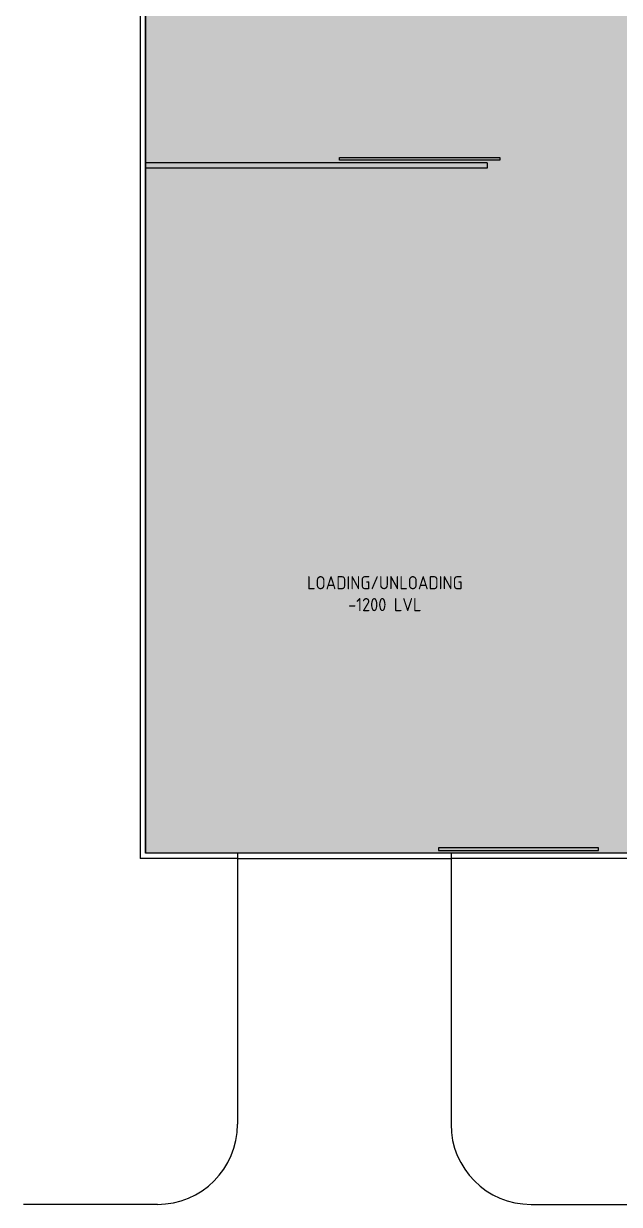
# Model space of a CAD drawing. Header units: inches. Extents: x 527079 to 698187, y -115864 to 63842.
# Drawn here: x 528623 to 550946, y -23897 to 20312 of the extents above; entities that cross this region are included whole.
import ezdxf

# ---------------------------------------------------------------- set-up
doc = ezdxf.new("R2010")
doc.units = ezdxf.units.IN
doc.header["$LTSCALE"] = 8
doc.header["$MEASUREMENT"] = 0
for name, color, linetype in [('doors_windows', 250, 'Continuous'), ('floor', 177, 'Continuous'), ('hatch', 8, 'Continuous'), ('txt', 7, 'Continuous'), ('walls', 5, 'Continuous')]:
    doc.layers.add(name, color=color, linetype=linetype)
doc.styles.get("Standard").update_dxf_attribs({"font": 'isocp.shx'})

msp = doc.modelspace()

# ---------------------------------------------------------------- hatches: boundary and pattern name
at = {"layer": 'hatch'}
h = msp.add_hatch(color=254, dxfattribs=at)
h.dxf.hatch_style = 1
h.paths.add_polyline_path([(533187, 49003), (697987, 49003), (697987, -21797), (623187, -21797), (623187, -15897), (553187, -15897), (553187, -10747), (533187, -10747)])

# ---------------------------------------------------------------- linework, layer by layer
at = {"color": 0}
for p, q in [((536637, -10947), (536637, -20897)), ((536637, -10947), (544637, -10947)), ((544637, -10947), (544637, -20897)), ((533637, -23897), (528623, -23897)), ((547637, -23897), (558087, -23897))]:
    msp.add_line(p, q, dxfattribs=at)
for centre, start, end in [((533637, -20897), 270, 0), ((547637, -20897), 180, 270)]:
    msp.add_arc(centre, 3000, start, end, dxfattribs=at)
at = {"layer": 'doors_windows', "color": 4, "ltscale": 10}
for points in [[(540461, 15303), (546461, 15303), (546461, 15203), (540461, 15203)], [(550163, -10547), (544163, -10547), (544163, -10647), (550163, -10647)]]:
    msp.add_lwpolyline(points, close=True, dxfattribs=at)
at = {"layer": 'floor'}
msp.add_lwpolyline([(533187, 49003), (697987, 49003), (697987, -21797), (623187, -21797), (623187, -15897), (553187, -15897), (553187, -10747), (533187, -10747), (533187, 49003)], close=True, dxfattribs=at)
at = {"layer": 'walls'}
for p, q in [((532987, 49203), (532987, -10947)), ((533187, 27003), (533187, -10747)), ((545987, 15103), (533187, 15103)), ((545987, 15103), (545987, 14903)), ((545987, 14903), (533187, 14903)), ((536637, -10947), (532987, -10947)), ((536637, -10747), (533187, -10747)), ((536637, -10747), (536637, -10947)), ((544637, -10747), (544637, -10947)), ((553187, -10747), (544637, -10747)), ((553187, -10947), (544637, -10947))]:
    msp.add_line(p, q, dxfattribs=at)

# ---------------------------------------------------------------- texts
at = {"layer": 'txt', "color": 176, "insert": (542158, -1031), "char_height": 492.19, "attachment_point": 5}
msp.add_mtext('LOADING/UNLOADING\\P-1200 LVL ', dxfattribs=at)

doc.saveas('drawing.dxf')
